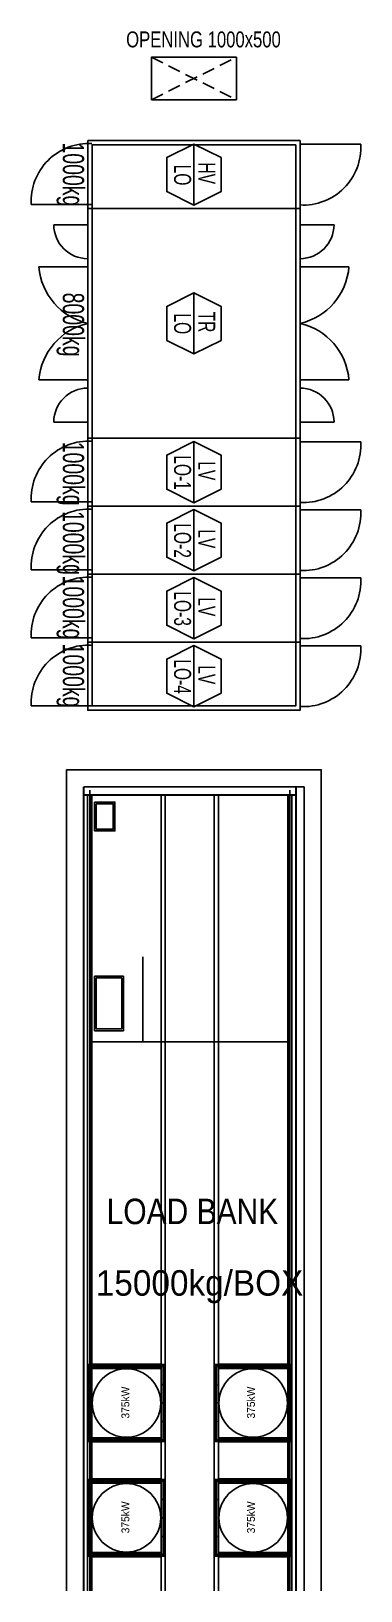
# Model space of a CAD drawing. Header units: millimetres. Extents: x 89978 to 501025, y -351975 to 837171.
# Drawn here: x 269573 to 273456, y -170650 to -152304 of the extents above; entities that cross this region are included whole.
import ezdxf
from ezdxf.enums import TextEntityAlignment as Align

# ---------------------------------------------------------------- set-up
doc = ezdxf.new("R2010")
doc.units = ezdxf.units.MM
doc.header["$LTSCALE"] = 150
doc.linetypes.add('H1', pattern=[1.5, 1, -0.5])
doc.linetypes.add('PHANTOM', pattern=[2.5, 1.25, -0.25, 0.25, -0.25, 0.25, -0.25])
for name, color, linetype in [('------00 Switch Gear', 3, 'Continuous'), ('------00 Switch Gear_Number', 1, 'Continuous'), ('20251030_전기하중검토', 241, 'Continuous'), ('A-ETC-전기', 253, 'H1')]:
    doc.layers.add(name, color=color, linetype=linetype)
doc.styles.add('ELEC', font='')
doc.styles.get('ELEC').set_extended_font_data('Dotum')

# ---------------------------------------------------------------- blocks, each defined once
blk = doc.blocks.new('A$C831ba098')
for points in [[(358, 500), (1358, 0)], [(358, 0), (1358, 500)]]:
    blk.add_lwpolyline(points)
blk.add_lwpolyline([(358, 500), (1358, 500), (1358, 0), (358, 0)], close=True)
at = {"style": 'ELEC', "width": 0.8}
blk.add_text('OPENING 1000x500', height=187.5, dxfattribs=at).set_placement((971, 710, 0), align=Align.MIDDLE_CENTER)

msp = doc.modelspace()

# ---------------------------------------------------------------- linework, layer by layer
at = {"layer": '------00 Switch Gear'}
for p, q in [((269840.2, -154580.3), (270240.2, -154580.3)), ((273140.2, -154580.3), (272740.2, -154580.3)), ((269840.2, -156902.6), (270240.2, -156902.6)), ((273140.2, -156902.6), (272740.2, -156902.6))]:
    msp.add_line(p, q, dxfattribs=at)
at = {"layer": '------00 Switch Gear', "elevation": 0}
for points in [[(270240.2, -153591.4), (270240.2, -154391.4), (272740.2, -154391.4), (272740.2, -153591.4)], [(272690.2, -153641.4), (272690.2, -160241.4), (270290.2, -160241.4), (270290.2, -153641.4)], [(272740.2, -154391.4), (272740.2, -157091.4), (270240.2, -157091.4), (270240.2, -154391.4)], [(270240.2, -157091.4), (270240.2, -157891.4), (272740.2, -157891.4), (272740.2, -157091.4)], [(270240.2, -157891.4), (270240.2, -158691.4), (272740.2, -158691.4), (272740.2, -157891.4)], [(270240.2, -158691.4), (270240.2, -159491.4), (272740.2, -159491.4), (272740.2, -158691.4)], [(270240.2, -159491.4), (270240.2, -160291.4), (272740.2, -160291.4), (272740.2, -159491.4)]]:
    msp.add_lwpolyline(points, close=True, dxfattribs=at)
for points in [[(271490.2, -153631.4), (271490.2, -154351.4), (271170.2, -154191.8), (271170.2, -153791.1), (271490.2, -153631.4), (271810.2, -153791.1), (271810.2, -154191.8), (271490.2, -154351.4)], [(272740.2, -153633.9), (273455.2, -153633.9)], [(270290.2, -154341.4), (269575.2, -154341.4)], [(270240.2, -155076.8), (269664.2, -155076.8)], [(272740.2, -155076.8), (273316.2, -155076.8)], [(271490.2, -155381.4), (271490.2, -156101.4), (271170.2, -155941.8), (271170.2, -155541.1), (271490.2, -155381.4), (271810.2, -155541.1), (271810.2, -155941.8), (271490.2, -156101.4)], [(270240.2, -156406), (269664.2, -156406)], [(272740.2, -156406), (273316.2, -156406)], [(271490.2, -157131.4), (271490.2, -157851.4), (271170.2, -157691.8), (271170.2, -157291.1), (271490.2, -157131.4), (271810.2, -157291.1), (271810.2, -157691.8), (271490.2, -157851.4)], [(272740.2, -157133.9), (273455.2, -157133.9)], [(270290.2, -157841.4), (269575.2, -157841.4)], [(271490.2, -157931.4), (271490.2, -158651.4), (271170.2, -158491.8), (271170.2, -158091.1), (271490.2, -157931.4), (271810.2, -158091.1), (271810.2, -158491.8), (271490.2, -158651.4)], [(272740.2, -157933.9), (273455.2, -157933.9)], [(270290.2, -158641.4), (269575.2, -158641.4)], [(271490.2, -158731.4), (271490.2, -159451.4), (271170.2, -159291.8), (271170.2, -158891.1), (271490.2, -158731.4), (271810.2, -158891.1), (271810.2, -159291.8), (271490.2, -159451.4)], [(272740.2, -158733.9), (273455.2, -158733.9)], [(270290.2, -159441.4), (269575.2, -159441.4)], [(270290.2, -159441.4), (269575.2, -159441.4)], [(271490.2, -159531.4), (271490.2, -160251.4), (271170.2, -160091.8), (271170.2, -159691.1), (271490.2, -159531.4), (271810.2, -159691.1), (271810.2, -160091.8), (271490.2, -160251.4)], [(272740.2, -159533.9), (273455.2, -159533.9)], [(270290.2, -160241.4), (269575.2, -160241.4)]]:
    msp.add_lwpolyline(points, dxfattribs=at)
at = {"layer": '------00 Switch Gear'}
for centre, radius, start, end in [((270252.7, -154304.9), 679.5, 86.91898, 183.08102), ((272776.7, -153670.4), 679.5, 266.91898, 3.08102), ((270240.2, -154580.3), 400, 180, 270), ((272740.2, -154580.3), 400, 270, 0), ((270405.8, -155016), 744.1, 184.68922, 257.14201), ((272574.6, -155016), 744.1, 282.85799, 355.31078), ((270405.8, -156466.8), 744.1, 102.85799, 175.31078), ((272574.6, -156466.8), 744.1, 4.68922, 77.14201), ((270240.2, -156902.6), 400, 90, 180), ((272740.2, -156902.6), 400, 0, 90), ((270252.7, -157804.9), 679.5, 86.91898, 183.08102), ((272776.7, -157170.4), 679.5, 266.91898, 3.08102), ((270252.7, -158604.9), 679.5, 86.91898, 183.08102), ((272776.7, -157970.4), 679.5, 266.91898, 3.08102), ((270252.7, -159404.9), 679.5, 86.91898, 183.08102), ((272776.7, -158770.4), 679.5, 266.91898, 3.08102), ((270252.7, -160204.9), 679.5, 86.91898, 183.08102), ((272776.7, -159570.4), 679.5, 266.91898, 3.08102)]:
    msp.add_arc(centre, radius, start, end, dxfattribs=at)
for p, q in [((270190.2, -161191.4), (270190.2, -170650)), ((270190.2, -161191.4), (270190.2, -162191.4)), ((270193.4, -161191.4), (272690.2, -161191.4)), ((270193.4, -161191.4), (270193.4, -170650)), ((270193.4, -161191.4), (272690.2, -161191.4)), ((270193.4, -161194.6), (272690.2, -161194.6)), ((270193.4, -161194.6), (272690.2, -161194.6)), ((270263.4, -161230.3), (270263.4, -170650)), ((272620.2, -161230.3), (272620.2, -170650)), ((272690.2, -161191.4), (272690.2, -170650)), ((272690.2, -161191.4), (272790.2, -161191.4)), ((272690.2, -161191.4), (272790.2, -161191.4)), ((272693.4, -161191.4), (272693.4, -170650)), ((272787, -161191.4), (272787, -170650)), ((272790.2, -161191.4), (272790.2, -170650)), ((270193.4, -161288.2), (272690.2, -161288.2)), ((270193.4, -161288.2), (272690.2, -161288.2)), ((270193.4, -161291.4), (272690.2, -161291.4)), ((270193.4, -161291.4), (272690.2, -161291.4)), ((270238.4, -161291.4), (270238.4, -170650)), ((270283.4, -161291.4), (270283.4, -170650)), ((270288.4, -161291.4), (270288.4, -170650)), ((271103.4, -161291.4), (271103.4, -170650)), ((271153.4, -161291.4), (271153.4, -170650)), ((271730.2, -161291.4), (271730.2, -170650)), ((271780.2, -161291.4), (271780.2, -170650)), ((272595.2, -161291.4), (272595.2, -170650)), ((272600.2, -161291.4), (272600.2, -170650)), ((272645.2, -161291.4), (272645.2, -170650)), ((270254.4, -168008.9), (270272.4, -168008.9)), ((270263.4, -168017.9), (270263.4, -167999.9)), ((271103.4, -167983.9), (270288.4, -167983.9)), ((271103.4, -168028.9), (270288.4, -168028.9)), ((271103.4, -168033.9), (270288.4, -168033.9)), ((270469.4, -168008.9), (270487.4, -168008.9)), ((270478.4, -168017.9), (270478.4, -167999.9)), ((270686.9, -168008.9), (270704.9, -168008.9)), ((270695.9, -168017.9), (270695.9, -167999.9)), ((270904.4, -168008.9), (270922.4, -168008.9)), ((270913.4, -168017.9), (270913.4, -167999.9)), ((271119.4, -168008.9), (271137.4, -168008.9)), ((271128.4, -168017.9), (271128.4, -167999.9)), ((271746.2, -168008.9), (271764.2, -168008.9)), ((271755.2, -168017.9), (271755.2, -167999.9)), ((271780.2, -167983.9), (272595.2, -167983.9)), ((271780.2, -168028.9), (272595.2, -168028.9)), ((271780.2, -168033.9), (272595.2, -168033.9)), ((271961.2, -168008.9), (271979.2, -168008.9)), ((271970.2, -168017.9), (271970.2, -167999.9)), ((272178.7, -168008.9), (272196.7, -168008.9)), ((272187.7, -168017.9), (272187.7, -167999.9)), ((272396.2, -168008.9), (272414.2, -168008.9)), ((272405.2, -168017.9), (272405.2, -167999.9)), ((272611.2, -168008.9), (272629.2, -168008.9)), ((272620.2, -168017.9), (272620.2, -167999.9)), ((270254.4, -168223.9), (270272.4, -168223.9)), ((270263.4, -168232.9), (270263.4, -168214.9)), ((271119.4, -168223.9), (271137.4, -168223.9)), ((271128.4, -168232.9), (271128.4, -168214.9)), ((271746.2, -168223.9), (271764.2, -168223.9)), ((271755.2, -168232.9), (271755.2, -168214.9)), ((272611.2, -168223.9), (272629.2, -168223.9)), ((272620.2, -168232.9), (272620.2, -168214.9)), ((270254.4, -168441.4), (270272.4, -168441.4)), ((270263.4, -168450.4), (270263.4, -168432.4)), ((271119.4, -168441.4), (271137.4, -168441.4)), ((271128.4, -168450.4), (271128.4, -168432.4)), ((271746.2, -168441.4), (271764.2, -168441.4)), ((271755.2, -168450.4), (271755.2, -168432.4)), ((272611.2, -168441.4), (272629.2, -168441.4)), ((272620.2, -168450.4), (272620.2, -168432.4)), ((270254.4, -168658.9), (270272.4, -168658.9)), ((270263.4, -168667.9), (270263.4, -168649.9)), ((271119.4, -168658.9), (271137.4, -168658.9)), ((271128.4, -168667.9), (271128.4, -168649.9)), ((271746.2, -168658.9), (271764.2, -168658.9)), ((271755.2, -168667.9), (271755.2, -168649.9)), ((272611.2, -168658.9), (272629.2, -168658.9)), ((272620.2, -168667.9), (272620.2, -168649.9)), ((270254.4, -168873.9), (270272.4, -168873.9)), ((270263.4, -168882.9), (270263.4, -168864.9)), ((271103.4, -168848.9), (270288.4, -168848.9)), ((271103.4, -168853.9), (270288.4, -168853.9)), ((271103.4, -168898.9), (270288.4, -168898.9)), ((270469.4, -168873.9), (270487.4, -168873.9)), ((270478.4, -168882.9), (270478.4, -168864.9)), ((270686.9, -168873.9), (270704.9, -168873.9)), ((270695.9, -168882.9), (270695.9, -168864.9)), ((270904.4, -168873.9), (270922.4, -168873.9)), ((270913.4, -168882.9), (270913.4, -168864.9)), ((271119.4, -168873.9), (271137.4, -168873.9)), ((271128.4, -168882.9), (271128.4, -168864.9)), ((271746.2, -168873.9), (271764.2, -168873.9)), ((271755.2, -168882.9), (271755.2, -168864.9)), ((271780.2, -168848.9), (272595.2, -168848.9)), ((271780.2, -168853.9), (272595.2, -168853.9)), ((271780.2, -168898.9), (272595.2, -168898.9)), ((271961.2, -168873.9), (271979.2, -168873.9)), ((271970.2, -168882.9), (271970.2, -168864.9)), ((272178.7, -168873.9), (272196.7, -168873.9)), ((272187.7, -168882.9), (272187.7, -168864.9)), ((272396.2, -168873.9), (272414.2, -168873.9)), ((272405.2, -168882.9), (272405.2, -168864.9)), ((272611.2, -168873.9), (272629.2, -168873.9)), ((272620.2, -168882.9), (272620.2, -168864.9)), ((270254.4, -169358.9), (270272.4, -169358.9)), ((270263.4, -169367.9), (270263.4, -169349.9)), ((271103.4, -169333.9), (270288.4, -169333.9)), ((271103.4, -169378.9), (270288.4, -169378.9)), ((271103.4, -169383.9), (270288.4, -169383.9)), ((270469.4, -169358.9), (270487.4, -169358.9)), ((270478.4, -169367.9), (270478.4, -169349.9)), ((270686.9, -169358.9), (270704.9, -169358.9)), ((270695.9, -169367.9), (270695.9, -169349.9)), ((270904.4, -169358.9), (270922.4, -169358.9)), ((270913.4, -169367.9), (270913.4, -169349.9)), ((271119.4, -169358.9), (271137.4, -169358.9)), ((271128.4, -169367.9), (271128.4, -169349.9)), ((271746.2, -169358.9), (271764.2, -169358.9)), ((271755.2, -169367.9), (271755.2, -169349.9)), ((271780.2, -169333.9), (272595.2, -169333.9)), ((271780.2, -169378.9), (272595.2, -169378.9)), ((271780.2, -169383.9), (272595.2, -169383.9)), ((271961.2, -169358.9), (271979.2, -169358.9)), ((271970.2, -169367.9), (271970.2, -169349.9)), ((272178.7, -169358.9), (272196.7, -169358.9)), ((272187.7, -169367.9), (272187.7, -169349.9)), ((272396.2, -169358.9), (272414.2, -169358.9)), ((272405.2, -169367.9), (272405.2, -169349.9)), ((272611.2, -169358.9), (272629.2, -169358.9)), ((272620.2, -169367.9), (272620.2, -169349.9)), ((270254.4, -169573.9), (270272.4, -169573.9)), ((270263.4, -169582.9), (270263.4, -169564.9)), ((271119.4, -169573.9), (271137.4, -169573.9)), ((271128.4, -169582.9), (271128.4, -169564.9)), ((271746.2, -169573.9), (271764.2, -169573.9)), ((271755.2, -169582.9), (271755.2, -169564.9)), ((272611.2, -169573.9), (272629.2, -169573.9)), ((272620.2, -169582.9), (272620.2, -169564.9)), ((270254.4, -169791.4), (270272.4, -169791.4)), ((270263.4, -169800.4), (270263.4, -169782.4)), ((271119.4, -169791.4), (271137.4, -169791.4)), ((271128.4, -169800.4), (271128.4, -169782.4)), ((271746.2, -169791.4), (271764.2, -169791.4)), ((271755.2, -169800.4), (271755.2, -169782.4)), ((272611.2, -169791.4), (272629.2, -169791.4)), ((272620.2, -169800.4), (272620.2, -169782.4)), ((270254.4, -170008.9), (270272.4, -170008.9)), ((270263.4, -170017.9), (270263.4, -169999.9)), ((271119.4, -170008.9), (271137.4, -170008.9)), ((271128.4, -170017.9), (271128.4, -169999.9)), ((271746.2, -170008.9), (271764.2, -170008.9)), ((271755.2, -170017.9), (271755.2, -169999.9)), ((272611.2, -170008.9), (272629.2, -170008.9)), ((272620.2, -170017.9), (272620.2, -169999.9)), ((270254.4, -170223.9), (270272.4, -170223.9)), ((270263.4, -170232.9), (270263.4, -170214.9)), ((271103.4, -170198.9), (270288.4, -170198.9)), ((271103.4, -170203.9), (270288.4, -170203.9)), ((270469.4, -170223.9), (270487.4, -170223.9)), ((270478.4, -170232.9), (270478.4, -170214.9)), ((270686.9, -170223.9), (270704.9, -170223.9)), ((270695.9, -170232.9), (270695.9, -170214.9)), ((270904.4, -170223.9), (270922.4, -170223.9)), ((270913.4, -170232.9), (270913.4, -170214.9)), ((271119.4, -170223.9), (271137.4, -170223.9)), ((271128.4, -170232.9), (271128.4, -170214.9)), ((271746.2, -170223.9), (271764.2, -170223.9)), ((271755.2, -170232.9), (271755.2, -170214.9)), ((271780.2, -170198.9), (272595.2, -170198.9)), ((271780.2, -170203.9), (272595.2, -170203.9)), ((271961.2, -170223.9), (271979.2, -170223.9)), ((271970.2, -170232.9), (271970.2, -170214.9)), ((272178.7, -170223.9), (272196.7, -170223.9)), ((272187.7, -170232.9), (272187.7, -170214.9)), ((272396.2, -170223.9), (272414.2, -170223.9)), ((272405.2, -170232.9), (272405.2, -170214.9)), ((272611.2, -170223.9), (272629.2, -170223.9)), ((272620.2, -170232.9), (272620.2, -170214.9)), ((271103.4, -170248.9), (270288.4, -170248.9)), ((271780.2, -170248.9), (272595.2, -170248.9))]:
    msp.add_line(p, q)
at = {"ltscale": 10}
for p, q in [((270888.4, -164191.4), (270888.4, -163191.4)), ((270288.4, -164191.4), (270888.4, -164191.4)), ((270888.4, -164191.4), (272595.2, -164191.4))]:
    msp.add_line(p, q, dxfattribs=at)
at = {"elevation": 0}
for points in [[(270990.2, -153111.1), (271990.2, -153111.1), (271990.2, -152611.1), (270990.2, -152611.1)], [(270320.2, -161371.4), (270320.2, -161711.4), (270560.2, -161711.4), (270560.2, -161371.4)], [(270340.2, -161391.4), (270340.2, -161691.4), (270540.2, -161691.4), (270540.2, -161391.4)], [(270320.2, -163421.4), (270320.2, -164061.4), (270660.2, -164061.4), (270660.2, -163421.4)], [(270340.2, -163441.4), (270340.2, -164041.4), (270640.2, -164041.4), (270640.2, -163441.4)]]:
    msp.add_lwpolyline(points, close=True, dxfattribs=at)
msp.add_lwpolyline([(272990.2, -170650), (272990.2, -160991.4), (269990.2, -160991.4), (269990.2, -170650)], dxfattribs=at)
at = {"linetype": 'PHANTOM', "ltscale": 5, "elevation": 0}
for points in [[(270243.4, -168893.9), (271148.4, -168893.9), (271148.4, -167988.9), (270243.4, -167988.9), (270243.4, -168893.9)], [(271735.2, -168893.9), (272640.2, -168893.9), (272640.2, -167988.9), (271735.2, -167988.9), (271735.2, -168893.9)], [(270243.4, -170243.9), (271148.4, -170243.9), (271148.4, -169338.9), (270243.4, -169338.9), (270243.4, -170243.9)], [(271735.2, -170243.9), (272640.2, -170243.9), (272640.2, -169338.9), (271735.2, -169338.9), (271735.2, -170243.9)]]:
    msp.add_lwpolyline(points, dxfattribs=at)
for points in [[(270263.4, -168873.9), (271128.4, -168873.9), (271128.4, -168008.9), (270263.4, -168008.9)], [(271755.2, -168873.9), (272620.2, -168873.9), (272620.2, -168008.9), (271755.2, -168008.9)], [(270263.4, -170223.9), (271128.4, -170223.9), (271128.4, -169358.9), (270263.4, -169358.9)], [(271755.2, -170223.9), (272620.2, -170223.9), (272620.2, -169358.9), (271755.2, -169358.9)]]:
    msp.add_lwpolyline(points, close=True, dxfattribs=at)
for centre, radius in [((270263.4, -168008.9), 7.5), ((270695.9, -168441.4), 403), ((270478.4, -168008.9), 7.5), ((270695.9, -168008.9), 7.5), ((270913.4, -168008.9), 7.5), ((271128.4, -168008.9), 7.5), ((271755.2, -168008.9), 7.5), ((272187.7, -168441.4), 403), ((272187.7, -168441.4), 403), ((271970.2, -168008.9), 7.5), ((272187.7, -168008.9), 7.5), ((272405.2, -168008.9), 7.5), ((272620.2, -168008.9), 7.5), ((270263.4, -168223.9), 7.5), ((271128.4, -168223.9), 7.5), ((271755.2, -168223.9), 7.5), ((272620.2, -168223.9), 7.5), ((270263.4, -168441.4), 7.5), ((271128.4, -168441.4), 7.5), ((271755.2, -168441.4), 7.5), ((272620.2, -168441.4), 7.5), ((270263.4, -168658.9), 7.5), ((271128.4, -168658.9), 7.5), ((271755.2, -168658.9), 7.5), ((272620.2, -168658.9), 7.5), ((270263.4, -168873.9), 7.5), ((270478.4, -168873.9), 7.5), ((270695.9, -168873.9), 7.5), ((270913.4, -168873.9), 7.5), ((271128.4, -168873.9), 7.5), ((271755.2, -168873.9), 7.5), ((271970.2, -168873.9), 7.5), ((272187.7, -168873.9), 7.5), ((272405.2, -168873.9), 7.5), ((272620.2, -168873.9), 7.5), ((270263.4, -169358.9), 7.5), ((270695.9, -169791.4), 403), ((270478.4, -169358.9), 7.5), ((270695.9, -169358.9), 7.5), ((270913.4, -169358.9), 7.5), ((271128.4, -169358.9), 7.5), ((271755.2, -169358.9), 7.5), ((272187.7, -169791.4), 403), ((272187.7, -169791.4), 403), ((271970.2, -169358.9), 7.5), ((272187.7, -169358.9), 7.5), ((272405.2, -169358.9), 7.5), ((272620.2, -169358.9), 7.5), ((270263.4, -169573.9), 7.5), ((271128.4, -169573.9), 7.5), ((271755.2, -169573.9), 7.5), ((272620.2, -169573.9), 7.5), ((270263.4, -169791.4), 7.5), ((271128.4, -169791.4), 7.5), ((271755.2, -169791.4), 7.5), ((272620.2, -169791.4), 7.5), ((270263.4, -170008.9), 7.5), ((271128.4, -170008.9), 7.5), ((271755.2, -170008.9), 7.5), ((272620.2, -170008.9), 7.5), ((270263.4, -170223.9), 7.5), ((270478.4, -170223.9), 7.5), ((270695.9, -170223.9), 7.5), ((270913.4, -170223.9), 7.5), ((271128.4, -170223.9), 7.5), ((271755.2, -170223.9), 7.5), ((271970.2, -170223.9), 7.5), ((272187.7, -170223.9), 7.5), ((272405.2, -170223.9), 7.5), ((272620.2, -170223.9), 7.5)]:
    msp.add_circle(centre, radius)

# ---------------------------------------------------------------- block references
at = {"layer": 'A-ETC-전기'}
msp.add_blockref('A$C831ba098', (270631.9, -153111.1), dxfattribs=at)

# ---------------------------------------------------------------- texts
at = {"layer": '------00 Switch Gear_Number', "color": 0, "style": 'ELEC', "width": 0.7}
for s, p in [('LO', (271356.7, -153996.4, 0)), ('HV', (271641.4, -153975.1, 0)), ('LO', (271356.7, -155746.4, 0)), ('TR', (271641.4, -155725.1, 0)), ('LO-1', (271356.7, -157496.4, 0)), ('LV', (271641.4, -157475.1, 0)), ('LO-2', (271356.7, -158296.4, 0)), ('LV', (271641.4, -158275.1, 0)), ('LO-3', (271356.7, -159096.4, 0)), ('LV', (271641.4, -159075.1, 0)), ('LO-4', (271356.7, -159896.4, 0)), ('LV', (271641.4, -159875.1, 0))]:
    msp.add_text(s, height=200, rotation=270, dxfattribs=at).set_placement(p, align=Align.MIDDLE_CENTER)
at = {"style": 'ELEC', "width": 0.9}
msp.add_text('LOAD BANK', height=300, dxfattribs=at).set_placement((271472.8, -166186.9, 0), align=Align.MIDDLE)
at = {"style": 'ELEC'}
msp.add_text('15000kg/BOX', height=300, dxfattribs=at).set_placement((271556.7, -167065.9), align=Align.MIDDLE)
for p in [(270683.1, -168436.3), (272162.3, -168436.3), (270683.1, -169786.3), (272162.3, -169786.3)]:
    msp.add_text('375kW', height=92.38, rotation=90, dxfattribs=at).set_placement(p, align=Align.MIDDLE_CENTER)
at = {"layer": '20251030_전기하중검토', "style": 'ELEC', "width": 0.7}
for s, p in [('1000kg', (270040, -153989.2)), ('8000kg', (270040, -155755.6)), ('1000kg', (270040, -157508.9)), ('1000kg', (270040, -158324.2)), ('1000kg', (270040, -159083.6)), ('1000kg', (270040, -159883.6))]:
    msp.add_text(s, height=250, rotation=270, dxfattribs=at).set_placement(p, align=Align.MIDDLE)

doc.saveas('drawing.dxf')
